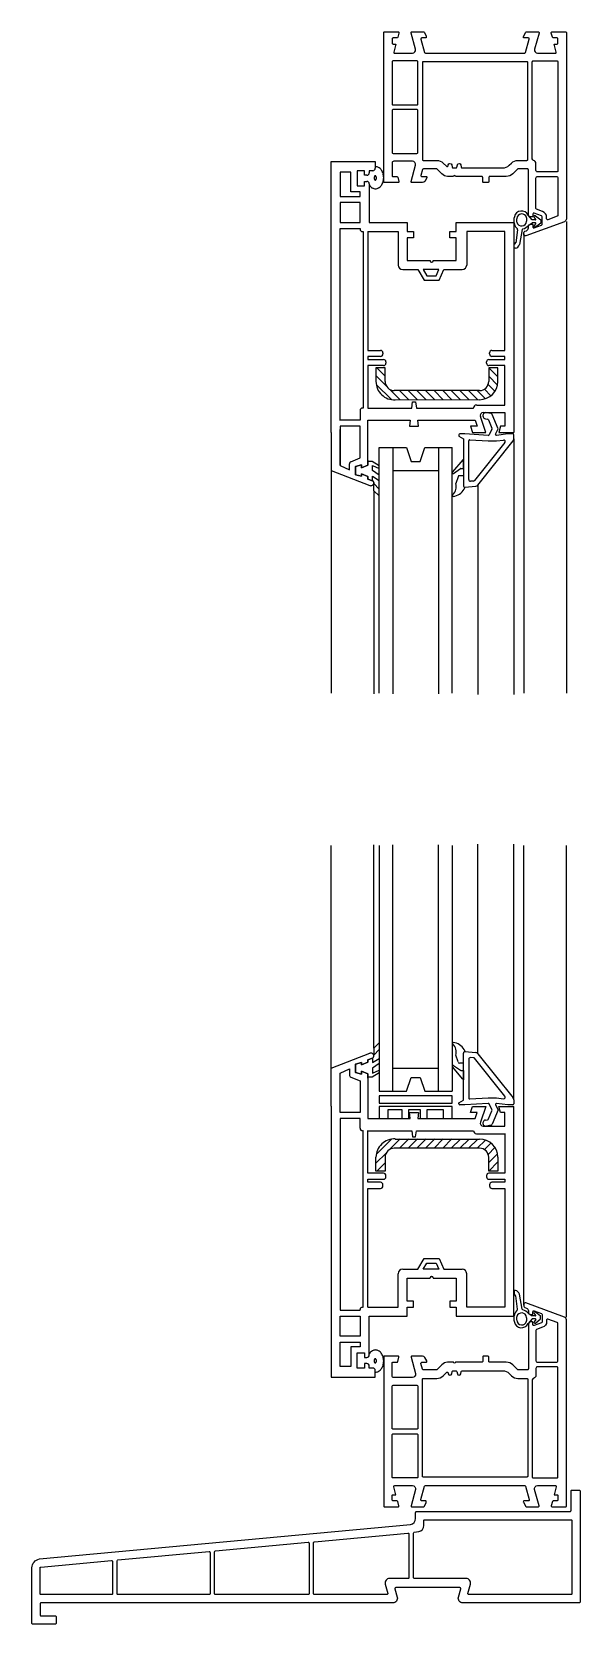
# Model space of a CAD drawing. Header units: inches. Extents: x 5 to 4439, y 354 to 1460.
# Drawn here: x 1681 to 1861, y 381 to 904 of the extents above; entities that cross this region are included whole.
import ezdxf

# ---------------------------------------------------------------- set-up
doc = ezdxf.new("R2010")
doc.units = ezdxf.units.IN
doc.header["$MEASUREMENT"] = 0
for name, color, linetype in [('FINE', 70, 'Continuous'), ('MED', 32, 'Continuous'), ('THIN', 151, 'Continuous')]:
    doc.layers.add(name, color=color, linetype=linetype)

# ---------------------------------------------------------------- blocks, each defined once
blk = doc.blocks.new('DVSO_HEADER')
at = {"layer": 'FINE'}
for p, q in [((48.74, -61.73), (47.44, -60.25)), ((47.62, -63.46), (48.73, -62.74)), ((49.84, -61.73), (48.74, -61.73)), ((49.84, -62.73), (48.74, -62.73)), ((49.92, -61.58), (49.38, -60.78)), ((49.82, -60.39), (51.54, -61.73)), ((49.82, -64.07), (51.54, -62.73)), ((51.54, -61.73), (51.54, -62.73)), ((43.97, -64.98), (43.35, -69.28)), ((45.45, -64.94), (44.55, -69.87)), ((49.92, -62.88), (49.38, -63.68)), ((42.84, -71.07), (42.85, -69.76)), ((43.23, -71.03), (42.84, -71.07)), ((-2.53, -112.87), (0.83, -116.22)), ((-2.26, -110.3), (0.47, -113.04)), ((34.47, -113.1), (37.35, -115.98)), ((34.5, -110.3), (37.47, -113.27)), ((37.33, -110.3), (37.47, -110.44)), ((-2.45, -115.77), (2.55, -120.78)), ((2.05, -117.45), (5.45, -120.85)), ((5.24, -117.8), (8.27, -120.84)), ((8.06, -117.8), (11.1, -120.84)), ((10.89, -117.8), (13.92, -120.83)), ((13.72, -117.8), (16.75, -120.83)), ((16.55, -117.8), (19.57, -120.82)), ((19.38, -117.8), (22.39, -120.82)), ((22.21, -117.8), (25.22, -120.81)), ((25.03, -117.8), (28.04, -120.81)), ((27.86, -117.8), (30.86, -120.81)), ((30.69, -117.8), (33.38, -120.49)), ((33.06, -117.35), (35.21, -119.49)), ((34.31, -115.77), (36.54, -118)), ((-3.75, -141.09), (-5.25, -141.09)), ((-1.5, -142.54), (-3.75, -141.09)), ((-1.5, -217.2), (-1.5, -136.54)), ((-1.5, -136.54), (7.5, -136.54)), ((3, -136.54), (3, -217.44)), ((7.5, -136.54), (9, -141.04)), ((9, -141.04), (12, -141.04)), ((12, -141.04), (13.5, -136.54)), ((13.5, -136.54), (22.5, -136.54)), ((18, -136.54), (18, -217.44)), ((22.5, -217.2), (22.5, -136.54)), ((26.04, -140.52), (22.6, -144.49)), ((26.15, -143.36), (26.15, -140.29)), ((-3.7, -142.4), (-1.5, -143.43)), ((-3.7, -144.1), (-3.7, -142.4)), ((-1.5, -145.58), (-3.7, -144.1)), ((-3.69, -147.41), (-3.62, -145.9)), ((-3.62, -145.9), (-1.5, -147.3)), ((3, -144.04), (18, -144.04)), ((22.93, -144.99), (25.23, -143.39)), ((24.44, -146.11), (23.71, -148.34)), ((26.15, -145.76), (24.91, -145.76)), ((25.35, -143.36), (26.15, -143.36)), ((-1.5, -150.19), (-3.25, -148.32)), ((-3.25, -148.36), (-3.25, -148.53)), ((-3.25, -150.68), (-3.25, -148.48)), ((-3.25, -150.68), (-1.5, -152.36)), ((26.66, -149.74), (26.66, -149.51))]:
    blk.add_line(p, q, dxfattribs=at)
for centre, radius, start, end in [((-2.69, -46.27), 2.01, 90, 91.7258), ((-2.69, -46.27), 2.01, 60.7277, 90), ((-3.13, -47.05), 2.91, 36.4628, 60.7277), ((-3.82, -47.56), 3.77, 17.0186, 36.4628), ((-4.91, -47.9), 4.91, 360, 17.0186), ((-2.25, -48.74), 2.91, 210.81, 240.7277), ((-2.69, -49.52), 2.01, 240.7277, 270), ((-1.86, -47.97), 1.27, 167.349, 180), ((-1.86, -47.97), 1.27, 180, 192.651), ((-2.3, -47.87), 0.817, 151.5468, 167.349), ((-2.3, -48.07), 0.817, 192.651, 208.4532), ((-2.58, -47.72), 0.499, 127.3934, 151.5468), ((-2.58, -48.22), 0.499, 208.4532, 232.6066), ((-2.76, -47.49), 0.213, 90, 127.3934), ((-2.76, -48.45), 0.213, 232.6066, 270), ((-2.76, -47.49), 0.213, 52.6066, 90), ((-2.76, -48.45), 0.213, 270, 307.3934), ((-2.69, -49.52), 2.01, 270, 299.2723), ((-2.93, -47.72), 0.499, 28.4532, 52.6066), ((-2.93, -48.22), 0.499, 307.3934, 331.5468), ((-3.21, -47.87), 0.817, 12.651, 28.4532), ((-3.21, -48.07), 0.817, 331.5468, 347.349), ((-3.65, -47.97), 1.27, 360, 12.651), ((-3.65, -47.97), 1.27, 347.349, 0), ((-3.13, -48.74), 2.91, 299.2723, 323.5372), ((-3.82, -48.23), 3.77, 323.5372, 342.9814), ((-4.91, -47.9), 4.91, 342.9814, 0), ((45.98, -61.91), 3.27, 158.551, 201.449), ((45.25, -61.18), 2.36, 24.9181, 168.5483), ((45.53, -61.91), 1.92, 160.7685, 199.2315), ((45.35, -61.42), 1.64, 15.8624, 175.1548), ((45.29, -62.09), 1.64, 195.8624, 355.1548), ((45.12, -61.6), 1.92, 340.7685, 19.2315), ((47.64, -60.03), 0.3, 212.2519, 227.943), ((49.64, -60.63), 0.3, 52.0576, 210.4849), ((49.84, -61.63), 0.1, 270, 30.4849), ((49.84, -62.83), 0.1, 329.5151, 90), ((46.9, -61.86), 4.16, 197.5405, 223.6683), ((43.67, -64.93), 0.3, 351.7915, 43.6683), ((45.75, -64.99), 0.3, 102.7058, 169.6704), ((45.01, -61.56), 3.21, 282.1014, 321.8867), ((47.77, -63.72), 0.3, 121.2044, 143.911), ((49.64, -63.83), 0.3, 149.5151, 307.9424), ((42.68, -69.08), 0.7, 284.3214, 351.2228), ((43.09, -69.54), 1.5, 275.4145, 347.4145), ((25.85, -140.29), 0.3, 309.6841, 360), ((22.8, -144.71), 0.3, 131.6319, 294.7995), ((24.91, -146.26), 0.5, 90, 161.939), ((25.35, -143.66), 0.3, 90, 113.7027), ((20.19, -149.33), 3.66, 314.033, 15.7625), ((22.22, -147.77), 4.81, 277.6137, 329.7044), ((26.16, -149.74), 0.5, 294.7923, 0), ((22.85, -152.24), 0.3, 113.9829, 270.278)]:
    blk.add_arc(centre, radius, start, end, dxfattribs=at)
at = {"layer": 'MED'}
for p, q in [((-17.25, -131.59), (-17.25, -42.59)), ((-17.25, -42.59), (-2.75, -42.59)), ((-8.75, -45.59), (-8.75, -50.59)), ((-6.25, -45.59), (-8.75, -45.59)), ((-6.25, -47.09), (-6.25, -45.59)), ((-4.75, -45.59), (-4.75, -46.29)), ((-3.55, -45.59), (-4.75, -45.59)), ((-2.75, -42.59), (-2.75, -44.79)), ((-8.75, -50.59), (-6.25, -50.59)), ((-5.55, -47.09), (-6.25, -47.09)), ((-6.25, -49.09), (-5.55, -49.09)), ((-6.25, -50.59), (-6.25, -49.09)), ((-4.75, -49.89), (-4.75, -62.59)), ((-4.75, -62.59), (7.75, -62.59)), ((7.75, -62.59), (7.75, -65.59)), ((23.75, -62.59), (42.75, -62.59)), ((23.75, -65.59), (23.75, -62.59)), ((42.75, -62.59), (42.75, -131.54)), ((60, -62.28), (60, -217.2)), ((7.75, -65.59), (9.75, -65.59)), ((7.75, -67.59), (7.75, -75.09)), ((9.75, -67.59), (7.75, -67.59)), ((9.75, -65.59), (9.75, -67.59)), ((21.75, -65.59), (23.75, -65.59)), ((21.75, -67.59), (21.75, -65.59)), ((23.75, -67.59), (21.75, -67.59)), ((23.75, -75.09), (23.75, -67.59)), ((46, -66.28), (46, -217.15)), ((7.75, -75.09), (15.25, -75.09)), ((15.25, -75.09), (15.25, -75.24)), ((15.65, -75.64), (15.85, -75.64)), ((16.25, -75.09), (23.75, -75.09)), ((16.25, -75.24), (16.25, -75.09)), ((32.66, -125.04), (39.75, -125.04)), ((39.75, -125.04), (39.75, -129.54)), ((-5.25, -142.26), (-5.25, -127.54)), ((-5.25, -127.54), (8.72, -127.54)), ((8.72, -127.54), (8.47, -129.54)), ((8.47, -129.54), (11.47, -129.54)), ((11.47, -129.54), (11.22, -127.54)), ((11.22, -127.54), (30.05, -127.54)), ((30.71, -129.54), (28.49, -129.54)), ((28.49, -129.54), (29.12, -131.54)), ((30.05, -127.54), (30.71, -129.54)), ((33.49, -131.54), (31.75, -126.31)), ((38.38, -129.54), (37.75, -131.54)), ((39.75, -129.54), (38.38, -129.54)), ((-17.25, -131.59), (-17.25, -217.2)), ((29.12, -131.54), (33.49, -131.54)), ((37.75, -131.54), (42.75, -131.54)), ((42.75, -133.69), (42.75, -217.61)), ((-5.25, -140.81), (-5.25, -142.26)), ((-5.25, -140.81), (-5.25, -142.26)), ((-17.25, -144.04), (-4.54, -148.98)), ((-17.25, -145.7), (-17.25, -217.2)), ((-7.24, -142.14), (-9.25, -142.69)), ((-7.24, -142.14), (-9.25, -142.69)), ((-9.25, -142.69), (-7.24, -142.14)), ((-9.25, -142.69), (-9.25, -145.42)), ((-9.25, -142.69), (-9.25, -145.42)), ((-9.25, -145.42), (-9.25, -142.69)), ((-9.25, -145.42), (-7.24, -145.94)), ((-9.25, -145.42), (-7.24, -145.94)), ((-7.24, -145.94), (-9.25, -145.42)), ((-7.24, -143.14), (-7.24, -142.14)), ((-7.24, -143.14), (-7.24, -142.14)), ((-7.24, -142.14), (-7.24, -143.14)), ((-5.25, -142.26), (-7.24, -143.14)), ((-5.25, -142.26), (-7.24, -143.14)), ((-7.24, -143.14), (-5.25, -142.26)), ((-7.24, -145.94), (-7.24, -145.14)), ((-7.24, -145.14), (-5.25, -146.05)), ((-7.24, -145.14), (-5.25, -146.05)), ((-7.24, -145.94), (-7.24, -145.14)), ((-5.25, -146.05), (-7.24, -145.14)), ((-7.24, -145.14), (-7.24, -145.94)), ((-5.25, -146.05), (-5.25, -146.85)), ((-5.25, -146.05), (-5.25, -146.85)), ((-5.25, -146.85), (-5.25, -146.05)), ((-5.25, -146.85), (-3.69, -147.4)), ((-5.25, -146.85), (-3.69, -147.4)), ((-3.69, -147.4), (-5.25, -146.85)), ((-3.25, -148.03), (-3.25, -148.2)), ((-3.25, -150.68), (-3.25, -217.44)), ((30.94, -148.82), (30.94, -217.61))]:
    blk.add_line(p, q, dxfattribs=at)
blk.add_lwpolyline([(47.5, -59.97), (47.5, -45.3, 0.414214), (47.2, -45), (44, -45), (42.38, -46.62, -0.198912), (40.26, -47.5), (34.8, -47.5, 0.414214), (34.5, -47.8), (34.5, -49.2, -0.414214), (34.2, -49.5), (32.8, -49.5, -0.414214), (32.5, -49.2), (32.5, -47.8, 0.414214), (32.2, -47.5), (23.55, -47.5, 1), (22.95, -47.5), (20.99, -47.5, -0.220922), (19.12, -46.62), (17.59, -45.09, 0.198912), (17.38, -45), (13.02, -45, 0.339454), (12.73, -45.22), (12.23, -47.12, 0.493145), (12.52, -47.5), (13.88, -47.5, -0.57735), (14.14, -47.95), (13.48, -49.1, -0.267949), (12.79, -49.5), (9.29, -49.5, -0.493145), (9, -49.12), (10.44, -43.76, 0.493145), (9.47, -42.5), (3.3, -42.5, 0.414214), (2.8, -43), (2.8, -47.35, 0.414214), (2.95, -47.5), (4.33, -47.5, -0.339454), (4.62, -47.72), (5, -49.12, -0.493145), (4.71, -49.5), (0.15, -49.5, -0.414214), (0, -49.35), (0, -0.3, -0.414214), (0.3, 0), (4.71, 0, -0.493145), (5, -0.38), (4.62, -1.78, -0.339454), (4.33, -2), (3.1, -2, 0.414214), (2.8, -2.3), (2.8, -3.7, 0.414214), (3.1, -4), (4.03, -4), (3.33, -6.62, 0.493145), (3.62, -7), (9.47, -7, 0.493145), (10.44, -5.74), (9, -0.38, -0.493145), (9.29, 0), (13.08, 0, -0.267949), (13.34, -0.15), (14, -1.3), (14, -1.7, -0.414214), (13.7, -2), (12.52, -2, 0.493145), (12.23, -2.38), (13.4, -6.78, 0.339454), (13.69, -7), (46.31, -7, 0.339454), (46.6, -6.78), (47.77, -2.38, 0.493145), (47.48, -2), (46.12, -2, -0.57735), (45.86, -1.55), (46.66, -0.15, -0.267949), (46.92, 0), (50.71, 0, -0.493145), (51, -0.38), (49.56, -5.74, 0.493145), (50.53, -7), (56.38, -7, 0.493145), (56.67, -6.62), (55.97, -4), (56.9, -4, 0.414214), (57.2, -3.7), (57.2, -2.3, 0.414214), (56.9, -2), (55.67, -2, -0.339454), (55.38, -1.78), (55, -0.38, -0.493145), (55.29, 0), (59.7, 0, -0.414214), (60, -0.3), (60, -61.42, -0.315299), (59.34, -62.36), (46.67, -66.97, -0.520567), (46, -66.5), (46, -65.97, -0.315299), (46.33, -65.5), (46.84, -65.31, 0.315299), (47.5, -64.37), (47.5, -63.97, -0.414214), (48.3, -63.17), (48.7, -63.17, -0.414214), (49, -63.47), (49, -64.1, 0.520567), (49.4, -64.38), (51.8, -63.51, 0.315299), (52, -63.23), (52, -60.72, 0.315299), (51.8, -60.44), (49.4, -59.56, 0.520567), (49, -59.84), (49, -60.47, -0.414214), (48.7, -60.77), (48.3, -60.77, -0.414214), (47.5, -59.97)], format="xyb", dxfattribs=at)
for centre, radius, start, end in [((-5.55, -46.29), 0.8, 270, 360), ((-3.55, -44.79), 0.8, 270, 360), ((-5.55, -49.89), 0.8, 360, 90), ((15.65, -75.24), 0.4, 180, 270), ((15.85, -75.24), 0.4, 270, 0), ((32.66, -126), 0.965, 90, 198.4349), ((-4.21, -148.07), 0.965, 250.3462, 1.2388), ((-3.92, -148.03), 0.67, 360, 70.3462)]:
    blk.add_arc(centre, radius, start, end, dxfattribs=at)
at = {"layer": 'THIN'}
for p, q in [((-14.25, -46.09), (-14.25, -54.09)), ((-10.75, -46.09), (-14.25, -46.09)), ((-10.75, -52.59), (-10.75, -46.09)), ((-14.25, -54.09), (-7.75, -54.09)), ((-14.25, -56.09), (-14.25, -62.59)), ((-7.75, -56.09), (-14.25, -56.09)), ((-7.75, -52.59), (-10.75, -52.59)), ((-7.75, -54.09), (-7.75, -52.59)), ((-7.75, -62.59), (-7.75, -56.09)), ((-14.25, -62.59), (-7.75, -62.59)), ((-14.25, -127.59), (-14.25, -64.59)), ((-14.25, -64.59), (-7.75, -64.59)), ((-7.75, -64.59), (-7.75, -64.79)), ((-6.95, -65.59), (-6.75, -65.59)), ((-6.75, -65.59), (-6.75, -123.59)), ((-5.25, -65.59), (-5.25, -104.59)), ((-5.25, -65.59), (4.75, -65.59)), ((4.75, -65.59), (4.75, -76.59)), ((27.25, -65.59), (27.25, -76.59)), ((39.75, -65.59), (27.25, -65.59)), ((39.75, -104.59), (39.75, -65.59)), ((6.25, -78.09), (11.25, -78.09)), ((11.25, -78.09), (13.25, -81.59)), ((12.98, -78.09), (14.12, -80.09)), ((18.12, -78.09), (12.98, -78.09)), ((17.26, -80.09), (18.12, -78.09)), ((18.25, -81.59), (19.75, -78.09)), ((19.75, -78.09), (25.75, -78.09)), ((13.25, -81.59), (18.25, -81.59)), ((14.12, -80.09), (17.26, -80.09)), ((-5.25, -104.59), (-1.05, -104.59)), ((-1.05, -106.59), (-5.25, -106.59)), ((-5.25, -106.59), (-5.25, -107.59)), ((-5.25, -107.59), (-0.05, -107.59)), ((-0.05, -109.59), (-5.25, -109.59)), ((-5.25, -109.59), (-5.25, -123.59)), ((-0.25, -105.39), (-0.25, -105.79)), ((0.75, -108.39), (0.75, -108.79)), ((33.75, -108.79), (33.75, -108.39)), ((34.55, -107.59), (39.75, -107.59)), ((39.75, -109.59), (34.55, -109.59)), ((34.75, -105.79), (34.75, -105.39)), ((35.55, -104.59), (39.75, -104.59)), ((39.75, -106.59), (35.55, -106.59)), ((39.75, -107.59), (39.75, -106.59)), ((39.75, -122.59), (39.75, -109.59)), ((0.47, -110.3), (-2.53, -110.3)), ((-2.53, -110.3), (-2.53, -114.8)), ((0.47, -114.8), (0.47, -110.3)), ((37.47, -110.3), (34.47, -110.3)), ((34.47, -110.3), (34.47, -114.8)), ((37.47, -114.8), (37.47, -110.3)), ((31.47, -117.8), (3.47, -117.8)), ((-7.75, -124.34), (-7.75, -127.54)), ((-6.75, -123.54), (-6.95, -123.54)), ((-5.25, -123.54), (9.22, -123.54)), ((3.81, -120.8), (31.47, -120.76)), ((9.22, -123.54), (9.47, -121.54)), ((9.47, -121.54), (10.47, -121.54)), ((10.47, -121.54), (10.72, -123.54)), ((10.72, -123.54), (29.49, -123.54)), ((29.49, -123.54), (29.49, -123.5)), ((30.45, -122.54), (39.75, -122.54)), ((35.26, -125.35), (33.75, -125.07)), ((-7.75, -127.54), (-14.25, -127.54)), ((-7.75, -129.54), (-14.25, -129.54)), ((-14.25, -129.54), (-14.25, -142.45)), ((-14.25, -142.45), (-14.25, -130.54)), ((-7.75, -139.87), (-7.75, -129.54)), ((33.38, -127.03), (34.07, -127.16)), ((34.44, -127.46), (35.53, -130.1)), ((35.52, -130.5), (34.63, -132.36)), ((37.58, -130.36), (35.63, -125.65)), ((36.76, -132.09), (37.58, -130.36)), ((24.65, -132.34), (24.65, -132.74)), ((24.65, -132.74), (26.15, -133.6)), ((26.65, -132.04), (24.95, -132.04)), ((26.15, -133.6), (26.15, -149.01)), ((34.34, -132.53), (26.65, -132.04)), ((27.95, -147.04), (27.95, -134.26)), ((28.27, -133.96), (34.33, -134.34)), ((39.8, -134.84), (29.84, -147.31)), ((30.94, -148.82), (42.53, -134.31)), ((34.35, -134.34), (37.02, -134.34)), ((37.06, -134.34), (39.35, -134.04)), ((40.75, -132.04), (37.07, -132.52)), ((42.45, -132.04), (40.75, -132.04)), ((42.75, -133.69), (42.75, -132.34)), ((-10.77, -141.16), (-7.75, -139.87)), ((-14.25, -142.45), (-11.25, -143.83)), ((-11.25, -143.83), (-11.25, -141.9)), ((26.69, -149.51), (30.24, -149.2)), ((29.48, -147.5), (28.49, -147.54))]:
    blk.add_line(p, q, dxfattribs=at)
for points in [[(10.9, -9.5), (3.1, -9.5, 0.414214), (2.8, -9.8), (2.8, -23.7, 0.414214), (3.1, -24), (10.9, -24, 0.414214), (11.2, -23.7), (11.2, -9.8, 0.414214)], [(49.1, -9.5), (56.9, -9.5, -0.414214), (57.2, -9.8), (57.2, -45.7, -0.414214), (56.9, -46), (50.5, -46, -0.414214), (50, -45.5), (50, -43.2, 0.356394), (49.2, -42.22, -0.356394), (48.8, -41.73), (48.8, -9.8, -0.414214)], [(2.8, -39.5, 0.414214), (3.3, -40), (10.7, -40, 0.414214), (11.2, -39.5), (11.2, -25.8, 0.414214), (10.9, -25.5), (3.1, -25.5, 0.414214), (2.8, -25.8), (2.8, -39.5)], [(57.2, -48), (57.2, -60.27, -0.315299), (57, -60.55), (53.9, -61.68, -0.520567), (53.5, -61.4), (53.5, -60.86, 0.315299), (52.18, -58.98), (50.2, -58.26, -0.315299), (50, -57.97), (50, -48, -0.414214), (50.5, -47.5), (56.7, -47.5, -0.414214)]]:
    blk.add_lwpolyline(points, format="xyb", close=True, dxfattribs=at)
blk.add_lwpolyline([(12.7, -41.9, 0.414214), (13, -42.2), (17.42, -42.2, -0.198912), (19.54, -43.08), (20.62, -44.16, 0.606815), (21.12, -44), (21.18, -43.69, -0.8391), (22.32, -43.69), (22.46, -44.45, 0.36397), (22.75, -44.7), (23.75, -44.7, 0.36397), (24.04, -44.45), (24.18, -43.69, -0.8391), (25.32, -43.69), (25.46, -44.45, 0.36397), (25.75, -44.7), (39.1, -44.7, 0.198912), (41.22, -43.82), (41.96, -43.08, -0.198912), (44.08, -42.2), (47, -42.2, 0.414214), (47.3, -41.9), (47.3, -10.1, 0.414214), (47, -9.8), (13, -9.8, 0.414214), (12.7, -10.1), (12.7, -41.9)], format="xyb", dxfattribs=at)
for centre, radius, start, end in [((-6.95, -64.79), 0.8, 180, 270), ((6.25, -76.59), 1.5, 180, 270), ((25.75, -76.59), 1.5, 270, 0), ((-1.05, -105.39), 0.8, 360, 90), ((-1.05, -105.79), 0.8, 270, 360), ((-0.05, -108.39), 0.8, 360, 90), ((-0.05, -108.79), 0.8, 270, 360), ((34.55, -108.39), 0.8, 90, 180), ((34.55, -108.79), 0.8, 180, 270), ((35.55, -105.39), 0.8, 90, 180), ((35.55, -105.79), 0.8, 180, 270), ((3.52, -114.8), 6.05, 180, 272.7198), ((3.47, -114.8), 3, 180, 270), ((31.46, -114.79), 6.01, 270.0957, 359.9043), ((31.47, -114.8), 3, 270, 0), ((-6.95, -124.34), 0.8, 90, 180), ((30.45, -123.5), 0.965, 90, 180), ((33.56, -126.05), 1, 79.5132, 259.5135), ((35.17, -125.84), 0.5, 22.5133, 79.5133), ((33.97, -127.65), 0.5, 22.5133, 79.5133), ((35.07, -130.29), 0.5, 334.5133, 22.5133), ((24.95, -132.34), 0.3, 90, 180), ((28.25, -134.26), 0.3, 85.7073, 180), ((34.35, -134.04), 0.3, 265.7073, 270), ((34.36, -132.23), 0.3, 266.3148, 334.5133), ((37.03, -132.22), 0.3, 154.5133, 277.4504), ((37.02, -134.04), 0.3, 270, 277.4504), ((39.41, -134.53), 0.5, 321.3802, 97.4504), ((42.45, -132.34), 0.3, 0, 90), ((41.75, -133.69), 1, 321.3802, 360), ((-10.45, -141.9), 0.8, 113.1986, 180), ((26.65, -149.01), 0.5, 180, 275), ((26.65, -149.01), 0.5, 180, 271.4797), ((28.45, -147.04), 0.5, 180, 275), ((29.45, -147), 0.5, 272.6696, 321.3802), ((30.16, -148.2), 1, 275, 321.3802)]:
    blk.add_arc(centre, radius, start, end, dxfattribs=at)
blk = doc.blocks.new('DVSO_SILL')
at = {"layer": 'FINE'}
for p, q in [((-1.63, 248.7), (-1.63, 168.04)), ((2.87, 168.04), (2.87, 248.94)), ((17.87, 168.04), (17.87, 248.94)), ((22.37, 248.7), (22.37, 168.04)), ((-3.38, 182.18), (-1.63, 183.86)), ((-3.82, 178.91), (-3.75, 177.4)), ((-3.75, 177.4), (-1.63, 178.8)), ((-3.38, 182.18), (-3.38, 179.98)), ((-1.63, 181.69), (-3.38, 179.82)), ((-3.38, 179.86), (-3.38, 180.03)), ((24.31, 177.61), (23.58, 179.84)), ((26.53, 181.24), (26.53, 181.01)), ((-3.88, 172.59), (-5.38, 172.59)), ((-1.63, 174.04), (-3.88, 172.59)), ((-1.63, 177.08), (-3.84, 175.6)), ((-3.84, 175.6), (-3.84, 173.9)), ((-3.84, 173.9), (-1.63, 174.93)), ((2.87, 175.54), (17.87, 175.54)), ((25.91, 172.02), (22.47, 175.99)), ((22.79, 176.49), (25.09, 174.89)), ((26.02, 177.26), (24.78, 177.26)), ((25.21, 174.86), (26.02, 174.86)), ((26.02, 174.86), (26.02, 171.79)), ((-1.63, 168.04), (7.37, 168.04)), ((7.37, 168.04), (8.87, 172.54)), ((8.87, 172.54), (11.87, 172.54)), ((11.87, 172.54), (13.37, 168.04)), ((13.37, 168.04), (22.37, 168.04)), ((-2.58, 147.27), (2.42, 152.28)), ((1.92, 148.95), (5.32, 152.35)), ((5.1, 149.3), (8.14, 152.34)), ((7.93, 149.3), (10.97, 152.34)), ((10.76, 149.3), (13.79, 152.33)), ((13.59, 149.3), (16.61, 152.33)), ((16.42, 149.3), (19.44, 152.32)), ((19.25, 149.3), (22.26, 152.32)), ((22.07, 149.3), (25.09, 152.31)), ((24.9, 149.3), (27.91, 152.31)), ((27.73, 149.3), (30.73, 152.31)), ((30.56, 149.3), (33.25, 151.99)), ((-2.66, 144.37), (0.69, 147.72)), ((32.93, 148.85), (35.08, 150.99)), ((34.18, 147.27), (36.41, 149.5)), ((34.34, 144.6), (37.22, 147.48)), ((-2.4, 141.8), (0.34, 144.54)), ((34.37, 141.8), (37.34, 144.77)), ((37.2, 141.8), (37.34, 141.94)), ((43.1, 102.53), (42.71, 102.57)), ((42.71, 102.57), (42.72, 101.26)), ((43.84, 96.48), (43.22, 100.78)), ((45.32, 96.44), (44.42, 101.37)), ((47.49, 94.96), (48.6, 94.24)), ((49.7, 94.23), (48.6, 94.23)), ((49.79, 94.38), (49.25, 95.18)), ((49.69, 95.57), (51.4, 94.23)), ((51.4, 93.23), (51.4, 94.23)), ((48.6, 93.23), (47.31, 91.75)), ((49.7, 93.23), (48.6, 93.23)), ((49.79, 93.08), (49.25, 92.28)), ((49.69, 91.89), (51.4, 93.23))]:
    blk.add_line(p, q, dxfattribs=at)
for centre, radius, start, end in [((22.72, 183.74), 0.3, 89.722, 246.0171), ((20.06, 180.83), 3.66, 344.2375, 45.967), ((22.09, 179.27), 4.81, 30.2956, 82.3863), ((26.03, 181.24), 0.5, 360, 65.2077), ((22.67, 176.21), 0.3, 65.2005, 228.3681), ((24.78, 177.76), 0.5, 198.061, 270), ((25.21, 175.16), 0.3, 246.2973, 270), ((25.72, 171.79), 0.3, 0, 50.3159), ((42.55, 100.58), 0.7, 8.7772, 75.6786), ((42.96, 101.04), 1.5, 12.5855, 84.5855), ((45.85, 93.41), 3.27, 158.551, 201.449), ((46.77, 93.36), 4.16, 136.3317, 162.4595), ((45.16, 93.59), 1.64, 4.8452, 164.1376), ((43.54, 96.43), 0.3, 316.3317, 8.2085), ((45.61, 96.49), 0.3, 190.3296, 257.2942), ((44.88, 93.06), 3.21, 38.1133, 77.8986), ((47.64, 95.22), 0.3, 216.089, 238.7956), ((49.5, 95.33), 0.3, 52.0576, 210.4849), ((49.7, 94.33), 0.1, 270, 30.4849), ((45.11, 92.68), 2.36, 191.4517, 335.0819), ((45.4, 93.41), 1.92, 160.7685, 199.2315), ((45.22, 92.92), 1.64, 184.8452, 344.1376), ((44.98, 93.1), 1.92, 340.7685, 19.2315), ((47.51, 91.53), 0.3, 132.057, 147.7481), ((49.5, 92.13), 0.3, 149.5151, 307.9424), ((49.7, 93.13), 0.1, 329.5151, 90), ((-2.38, 80.24), 2.91, 119.2723, 149.19), ((-2.82, 81.02), 2.01, 90, 119.2723), ((-1.99, 79.47), 1.27, 167.349, 180), ((-1.99, 79.47), 1.27, 180, 192.651), ((-2.43, 79.57), 0.817, 151.5468, 167.349), ((-2.43, 79.37), 0.817, 192.651, 208.4532), ((-2.71, 79.72), 0.499, 127.3934, 151.5468), ((-2.71, 79.22), 0.499, 208.4532, 232.6066), ((-2.89, 79.95), 0.213, 90, 127.3934), ((-2.89, 78.99), 0.213, 232.6066, 270), ((-2.89, 79.95), 0.213, 52.6066, 90), ((-2.89, 78.99), 0.213, 270, 307.3934), ((-2.82, 81.02), 2.01, 60.7277, 90), ((-3.06, 79.72), 0.499, 28.4532, 52.6066), ((-3.06, 79.22), 0.499, 307.3934, 331.5468), ((-3.34, 79.57), 0.817, 12.651, 28.4532), ((-3.34, 79.37), 0.817, 331.5468, 347.349), ((-3.78, 79.47), 1.27, 0, 12.651), ((-3.78, 79.47), 1.27, 347.349, 360), ((-3.26, 80.24), 2.91, 36.4628, 60.7277), ((-3.95, 79.73), 3.77, 17.0186, 36.4628), ((-5.04, 79.4), 4.91, 0, 17.0186), ((-5.04, 79.4), 4.91, 342.9814, 360), ((-2.82, 77.77), 2.01, 268.2742, 270), ((-2.82, 77.77), 2.01, 270, 299.2723), ((-3.26, 78.55), 2.91, 299.2723, 323.5372), ((-3.95, 79.06), 3.77, 323.5372, 342.9814)]:
    blk.add_arc(centre, radius, start, end, dxfattribs=at)
at = {"layer": 'MED'}
for p, q in [((-17.38, 163.09), (-17.38, 248.7)), ((-3.38, 182.18), (-3.38, 248.94)), ((30.81, 180.32), (30.81, 249.11)), ((42.62, 165.19), (42.62, 249.11)), ((45.87, 97.78), (45.87, 248.7)), ((59.87, 93.78), (59.87, 248.7)), ((-17.38, 175.54), (-4.67, 180.48)), ((-5.38, 178.35), (-3.83, 178.9)), ((-5.38, 178.35), (-3.83, 178.9)), ((-3.83, 178.9), (-5.38, 178.35)), ((-5.38, 177.55), (-5.38, 178.35)), ((-5.38, 177.55), (-5.38, 178.35)), ((-5.38, 178.35), (-5.38, 177.55)), ((-3.38, 179.53), (-3.38, 179.7)), ((-9.38, 176.92), (-7.37, 177.44)), ((-9.38, 176.92), (-7.37, 177.44)), ((-7.37, 177.44), (-9.38, 176.92)), ((-9.38, 174.19), (-9.38, 176.92)), ((-9.38, 174.19), (-9.38, 176.92)), ((-9.38, 176.92), (-9.38, 174.19)), ((-7.37, 173.64), (-9.38, 174.19)), ((-7.37, 173.64), (-9.38, 174.19)), ((-9.38, 174.19), (-7.37, 173.64)), ((-7.37, 176.64), (-5.38, 177.55)), ((-7.37, 176.64), (-5.38, 177.55)), ((-5.38, 177.55), (-7.37, 176.64)), ((-7.37, 177.44), (-7.37, 176.64)), ((-7.37, 177.44), (-7.37, 176.64)), ((-7.37, 176.64), (-7.37, 177.44)), ((-5.38, 173.76), (-7.37, 174.64)), ((-7.37, 174.64), (-7.37, 173.64)), ((-7.37, 174.64), (-7.37, 173.64)), ((-5.38, 173.76), (-7.37, 174.64)), ((-7.37, 173.64), (-7.37, 174.64)), ((-7.37, 174.64), (-5.38, 173.76)), ((-5.38, 172.31), (-5.38, 173.76)), ((-5.38, 173.76), (-5.38, 159.04)), ((-17.38, 163.09), (-17.38, 74.09)), ((28.36, 161.04), (28.98, 163.04)), ((28.98, 163.04), (33.36, 163.04)), ((33.36, 163.04), (31.61, 157.81)), ((37.62, 163.04), (42.62, 163.04)), ((38.25, 161.04), (37.62, 163.04)), ((42.62, 94.09), (42.62, 163.04)), ((-5.38, 159.04), (8.59, 159.04)), ((8.59, 159.04), (8.34, 161.04)), ((8.34, 161.04), (11.34, 161.04)), ((11.34, 161.04), (11.09, 159.04)), ((11.09, 159.04), (29.92, 159.04)), ((30.58, 161.04), (28.36, 161.04)), ((29.92, 159.04), (30.58, 161.04)), ((39.62, 161.04), (38.25, 161.04)), ((39.62, 156.54), (39.62, 161.04)), ((32.53, 156.54), (39.62, 156.54)), ((7.62, 99.09), (7.62, 106.59)), ((7.62, 106.59), (15.12, 106.59)), ((15.12, 106.59), (15.12, 106.74)), ((15.52, 107.14), (15.72, 107.14)), ((16.12, 106.74), (16.12, 106.59)), ((16.12, 106.59), (23.62, 106.59)), ((23.62, 106.59), (23.62, 99.09)), ((9.62, 99.09), (7.62, 99.09)), ((7.62, 94.09), (7.62, 97.09)), ((7.62, 97.09), (9.62, 97.09)), ((9.62, 97.09), (9.62, 99.09)), ((21.62, 99.09), (21.62, 97.09)), ((23.62, 99.09), (21.62, 99.09)), ((21.62, 97.09), (23.62, 97.09)), ((23.62, 97.09), (23.62, 94.09)), ((-4.88, 94.09), (7.62, 94.09)), ((-4.88, 81.39), (-4.88, 94.09)), ((23.62, 94.09), (42.62, 94.09)), ((-8.88, 77.09), (-8.88, 82.09)), ((-8.88, 82.09), (-6.38, 82.09)), ((-6.38, 82.09), (-6.38, 80.59)), ((-6.38, 80.59), (-5.68, 80.59)), ((-5.68, 78.59), (-6.38, 78.59)), ((-6.38, 78.59), (-6.38, 77.09)), ((-17.38, 74.09), (-2.88, 74.09)), ((-6.38, 77.09), (-8.88, 77.09)), ((-4.88, 77.09), (-4.88, 77.79)), ((-3.68, 77.09), (-4.88, 77.09)), ((-2.88, 74.09), (-2.88, 76.29))]:
    blk.add_line(p, q, dxfattribs=at)
blk.add_lwpolyline([(47.37, 91.47), (47.37, 76.8, -0.414214), (47.07, 76.5), (43.87, 76.5), (42.25, 78.12, 0.198912), (40.13, 79), (34.67, 79, -0.414214), (34.37, 79.3), (34.37, 80.7, 0.414214), (34.07, 81), (32.67, 81, 0.414214), (32.37, 80.7), (32.37, 79.3, -0.414214), (32.07, 79), (23.42, 79, -1), (22.82, 79), (20.86, 79, 0.220922), (18.99, 78.12), (17.46, 76.59, -0.198912), (17.24, 76.5), (12.89, 76.5, -0.339454), (12.6, 76.72), (12.09, 78.62, -0.493145), (12.38, 79), (13.75, 79, 0.57735), (14.01, 79.45), (13.35, 80.6, 0.267949), (12.66, 81), (9.16, 81, 0.493145), (8.87, 80.62), (10.31, 75.26, -0.493145), (9.34, 74), (3.17, 74, -0.414214), (2.67, 74.5), (2.67, 78.85, -0.414214), (2.82, 79), (4.2, 79, 0.339454), (4.49, 79.22), (4.87, 80.62, 0.493145), (4.58, 81), (0.02, 81, 0.414214), (-0.13, 80.85), (-0.13, 31.8, 0.414214), (0.17, 31.5), (4.58, 31.5, 0.493145), (4.87, 31.88), (4.49, 33.28, 0.339454), (4.2, 33.5), (2.97, 33.5, -0.414214), (2.67, 33.8), (2.67, 35.2, -0.414214), (2.97, 35.5), (3.9, 35.5), (3.19, 38.12, -0.493145), (3.48, 38.5), (9.34, 38.5, -0.493145), (10.31, 37.24), (8.87, 31.88, 0.493145), (9.16, 31.5), (12.94, 31.5, 0.267949), (13.2, 31.65), (13.87, 32.8), (13.87, 33.2, 0.414214), (13.57, 33.5), (12.38, 33.5, -0.493145), (12.09, 33.88), (13.27, 38.28, -0.339454), (13.56, 38.5), (46.17, 38.5, -0.339454), (46.46, 38.28), (47.64, 33.88, -0.493145), (47.35, 33.5), (45.98, 33.5, 0.57735), (45.72, 33.05), (46.53, 31.65, 0.267949), (46.79, 31.5), (50.58, 31.5, 0.493145), (50.87, 31.88), (49.43, 37.24, -0.493145), (50.4, 38.5), (56.25, 38.5, -0.493145), (56.54, 38.12), (55.84, 35.5), (56.77, 35.5, -0.414214), (57.07, 35.2), (57.07, 33.8, -0.414214), (56.77, 33.5), (55.53, 33.5, 0.339454), (55.24, 33.28), (54.87, 31.88, 0.493145), (55.16, 31.5), (59.57, 31.5, 0.414214), (59.87, 31.8), (59.87, 92.92, 0.315299), (59.21, 93.86), (46.54, 98.47, 0.520567), (45.87, 98), (45.87, 97.47, 0.315299), (46.2, 97), (46.71, 96.81, -0.315299), (47.37, 95.87), (47.37, 95.47, 0.414214), (48.17, 94.67), (48.57, 94.67, 0.414214), (48.87, 94.97), (48.87, 95.6, -0.520567), (49.27, 95.88), (51.67, 95.01, -0.315299), (51.87, 94.73), (51.87, 92.22, -0.315299), (51.67, 91.94), (49.27, 91.06, -0.520567), (48.87, 91.34), (48.87, 91.97, 0.414214), (48.57, 92.27), (48.17, 92.27, 0.414214), (47.37, 91.47)], format="xyb", dxfattribs=at)
blk.add_lwpolyline([(-115.63, 11.46, -0.365982), (-113.13, 14.42), (8.7, 25.72, 0.365982), (10.37, 27.69), (10.37, 29.7, -0.414214), (10.67, 30), (61.07, 30, 0.414214), (61.37, 30.3), (61.37, 36.7, -0.414214), (61.67, 37), (64.07, 37, -0.414214), (64.37, 36.7), (64.37, 0.3, -0.414214), (64.07, 0), (25.87, 0, -0.493145), (24.42, 1.89), (25.15, 4.62, 0.493145), (24.86, 5), (3.87, 5, 0.493145), (3.58, 4.62), (4.32, 1.89, -0.493145), (2.87, 0), (-112.63, 0, 0.414214), (-112.93, -0.3), (-112.93, -4, 0.414214), (-112.63, -4.3), (-107.93, -4.3, -0.414214), (-107.63, -4.6), (-107.63, -6.7, -0.414214), (-107.93, -7), (-115.33, -7, -0.414214), (-115.63, -6.7)], format="xyb", close=True, dxfattribs=at)
for centre, radius, start, end in [((-4.35, 179.57), 0.965, 358.7612, 109.6538), ((-4.05, 179.53), 0.67, 289.6538, 0), ((32.53, 157.5), 0.965, 161.5651, 270), ((15.52, 106.74), 0.4, 90, 180), ((15.72, 106.74), 0.4, 360, 90), ((-5.68, 81.39), 0.8, 270, 0), ((-5.68, 77.79), 0.8, 0, 90), ((-3.68, 76.29), 0.8, 0, 90)]:
    blk.add_arc(centre, radius, start, end, dxfattribs=at)
at = {"layer": 'THIN'}
for p, q in [((26.02, 165.1), (26.02, 180.51)), ((26.56, 181.01), (30.11, 180.7)), ((27.82, 178.54), (27.82, 165.76)), ((29.35, 179), (28.36, 179.04)), ((39.67, 166.34), (29.71, 178.81)), ((30.81, 180.32), (42.4, 165.81)), ((-14.38, 173.95), (-11.38, 175.33)), ((-14.38, 161.04), (-14.38, 173.95)), ((-11.38, 175.33), (-11.38, 173.4)), ((-10.9, 172.66), (-7.88, 171.37)), ((-7.88, 171.37), (-7.88, 161.04)), ((22.37, 166.54), (-1.63, 166.54)), ((-1.63, 166.54), (-1.63, 164.04)), ((-1.63, 164.04), (22.37, 164.04)), ((22.37, 163.04), (-1.63, 163.04)), ((-1.63, 163.04), (-1.63, 159.04)), ((22.37, 164.04), (22.37, 166.54)), ((22.37, 159.04), (22.37, 163.04)), ((24.52, 164.24), (26.02, 165.1)), ((24.52, 163.84), (24.52, 164.24)), ((26.52, 163.54), (24.82, 163.54)), ((34.21, 164.03), (26.52, 163.54)), ((28.14, 165.46), (34.2, 165.84)), ((34.22, 165.84), (36.89, 165.84)), ((35.39, 162), (34.5, 163.86)), ((36.62, 163.59), (37.45, 161.86)), ((36.93, 165.84), (39.21, 165.54)), ((40.62, 163.54), (36.93, 164.02)), ((42.32, 163.54), (40.62, 163.54)), ((42.62, 165.19), (42.62, 163.84)), ((-7.88, 161.04), (-14.38, 161.04)), ((-14.38, 159.09), (-14.38, 96.09)), ((-7.88, 159.04), (-14.38, 159.04)), ((-7.88, 155.84), (-7.88, 159.04)), ((-1.63, 159.04), (1.37, 159.04)), ((1.37, 159.04), (1.37, 162.04)), ((1.37, 162.04), (5.87, 162.04)), ((5.87, 162.04), (5.87, 159.04)), ((5.87, 159.04), (8.12, 159.04)), ((8.12, 159.04), (8.12, 162.04)), ((8.12, 162.04), (11.87, 162.04)), ((11.87, 162.04), (11.87, 159.04)), ((11.87, 159.04), (14.12, 159.04)), ((14.12, 159.04), (14.12, 162.04)), ((14.12, 162.04), (19.37, 162.04)), ((19.37, 162.04), (19.37, 159.04)), ((19.37, 159.04), (22.37, 159.04)), ((33.25, 158.53), (33.93, 158.66)), ((34.31, 158.96), (35.4, 161.6)), ((37.45, 161.86), (35.5, 157.15)), ((-6.88, 155.04), (-7.08, 155.04)), ((-6.88, 97.09), (-6.88, 155.09)), ((-5.38, 141.09), (-5.38, 155.09)), ((-5.38, 155.04), (9.09, 155.04)), ((3.68, 152.3), (31.34, 152.26)), ((9.09, 155.04), (9.34, 153.04)), ((9.34, 153.04), (10.34, 153.04)), ((10.34, 153.04), (10.59, 155.04)), ((10.59, 155.04), (29.36, 155.04)), ((29.36, 155.04), (29.36, 155)), ((30.32, 154.04), (39.62, 154.04)), ((35.13, 156.85), (33.62, 156.57)), ((39.62, 154.09), (39.62, 141.09)), ((31.34, 149.3), (3.34, 149.3)), ((-2.66, 141.8), (-2.66, 146.3)), ((0.34, 141.8), (-2.66, 141.8)), ((0.34, 146.3), (0.34, 141.8)), ((34.34, 141.8), (34.34, 146.3)), ((37.34, 141.8), (34.34, 141.8)), ((37.34, 146.3), (37.34, 141.8)), ((-0.18, 141.09), (-5.38, 141.09)), ((-5.38, 138.09), (-5.38, 139.09)), ((-5.38, 139.09), (-0.18, 139.09)), ((-1.18, 138.09), (-5.38, 138.09)), ((-5.38, 97.09), (-5.38, 136.09)), ((-5.38, 136.09), (-1.18, 136.09)), ((-0.38, 136.89), (-0.38, 137.29)), ((0.62, 139.89), (0.62, 140.29)), ((33.62, 140.29), (33.62, 139.89)), ((39.62, 141.09), (34.42, 141.09)), ((34.42, 139.09), (39.62, 139.09)), ((34.62, 137.29), (34.62, 136.89)), ((39.62, 138.09), (35.42, 138.09)), ((35.42, 136.09), (39.62, 136.09)), ((39.62, 139.09), (39.62, 138.09)), ((39.62, 136.09), (39.62, 97.09)), ((11.12, 109.59), (13.12, 113.09)), ((12.85, 109.59), (13.99, 111.59)), ((13.12, 113.09), (18.12, 113.09)), ((13.99, 111.59), (17.13, 111.59)), ((17.13, 111.59), (17.99, 109.59)), ((18.12, 113.09), (19.62, 109.59)), ((39.62, 112.09), (39.62, 97.09)), ((4.62, 97.09), (4.62, 108.09)), ((6.12, 109.59), (11.12, 109.59)), ((17.99, 109.59), (12.85, 109.59)), ((19.62, 109.59), (25.62, 109.59)), ((27.12, 97.09), (27.12, 108.09)), ((-14.38, 96.09), (-7.88, 96.09)), ((-7.88, 96.09), (-7.88, 96.29)), ((-7.08, 97.09), (-6.88, 97.09)), ((-5.38, 97.09), (4.62, 97.09)), ((39.62, 97.09), (27.12, 97.09)), ((-14.38, 87.59), (-14.38, 94.09)), ((-14.38, 94.09), (-7.88, 94.09)), ((-7.88, 94.09), (-7.88, 87.59)), ((-7.88, 87.59), (-14.38, 87.59)), ((-14.38, 85.59), (-7.88, 85.59)), ((-14.38, 77.59), (-14.38, 85.59)), ((-7.88, 84.09), (-10.88, 84.09)), ((-10.88, 84.09), (-10.88, 77.59)), ((-7.88, 85.59), (-7.88, 84.09)), ((-10.88, 77.59), (-14.38, 77.59))]:
    blk.add_line(p, q, dxfattribs=at)
for points in [[(57.07, 79.5), (57.07, 91.77, 0.315299), (56.87, 92.05), (53.77, 93.18, 0.520567), (53.37, 92.9), (53.37, 92.36, -0.315299), (52.05, 90.48), (50.07, 89.76, 0.315299), (49.87, 89.47), (49.87, 79.5, 0.414214), (50.37, 79), (56.57, 79, 0.414214)], [(48.97, 41), (56.77, 41, 0.414214), (57.07, 41.3), (57.07, 77.2, 0.414214), (56.77, 77.5), (50.37, 77.5, 0.414214), (49.87, 77), (49.87, 74.7, -0.356394), (49.07, 73.72, 0.356394), (48.67, 73.23), (48.67, 41.3, 0.414214)], [(2.67, 71, -0.414214), (3.17, 71.5), (10.57, 71.5, -0.414214), (11.07, 71), (11.07, 57.3, -0.414214), (10.77, 57), (2.97, 57, -0.414214), (2.67, 57.3), (2.67, 71)], [(10.77, 41), (2.97, 41, -0.414214), (2.67, 41.3), (2.67, 55.2, -0.414214), (2.97, 55.5), (10.77, 55.5, -0.414214), (11.07, 55.2), (11.07, 41.3, -0.414214)], [(9.92, 23.19), (11.4, 23.44, 0.365982), (13.07, 25.41), (13.07, 27, -0.414214), (13.37, 27.3), (61.37, 27.3, -0.414214), (61.67, 27), (61.67, 3, -0.414214), (61.37, 2.7), (27.82, 2.7, -0.493145), (27.53, 3.08), (28.35, 6.11, 0.493145), (26.9, 8), (9.97, 8, -0.414214), (9.67, 8.3), (9.67, 22.89, -0.365982)], [(8.17, 22.63), (8.17, 8.3, -0.414214), (7.87, 8), (1.84, 8, 0.493145), (0.39, 6.11), (1.2, 3.08, -0.493145), (0.91, 2.7), (-22.83, 2.7, -0.414214), (-23.13, 3), (-23.13, 19.78, -0.387387), (-22.86, 20.08), (7.84, 22.93, -0.441558)], [(-57.13, 16.57), (-57.13, 3, -0.414214), (-57.43, 2.7), (-87.33, 2.7, -0.414214), (-87.63, 3), (-87.63, 13.8, -0.387387), (-87.36, 14.1), (-57.46, 16.87, -0.441558)], [(-24.63, 19.59), (-24.63, 3, -0.414214), (-24.93, 2.7), (-55.33, 2.7, -0.414214), (-55.63, 3), (-55.63, 16.77, -0.387387), (-55.36, 17.07), (-24.96, 19.89, -0.441558)], [(-112.66, 11.75), (-89.46, 13.91, -0.441558), (-89.13, 13.61), (-89.13, 3, -0.414214), (-89.43, 2.7), (-112.63, 2.7, -0.414214), (-112.93, 3), (-112.93, 11.46, -0.387387)]]:
    blk.add_lwpolyline(points, format="xyb", close=True, dxfattribs=at)
blk.add_lwpolyline([(12.57, 73.4, -0.414214), (12.87, 73.7), (17.29, 73.7, 0.198912), (19.41, 74.58), (20.49, 75.66, -0.606815), (20.99, 75.5), (21.05, 75.19, 0.8391), (22.19, 75.19), (22.32, 75.95, -0.36397), (22.62, 76.2), (23.62, 76.2, -0.36397), (23.91, 75.95), (24.05, 75.19, 0.8391), (25.19, 75.19), (25.32, 75.95, -0.36397), (25.62, 76.2), (38.97, 76.2, -0.198912), (41.09, 75.32), (41.83, 74.58, 0.198912), (43.95, 73.7), (46.87, 73.7, -0.414214), (47.17, 73.4), (47.17, 41.6, -0.414214), (46.87, 41.3), (12.87, 41.3, -0.414214), (12.57, 41.6), (12.57, 73.4)], format="xyb", dxfattribs=at)
for centre, radius, start, end in [((26.52, 180.51), 0.5, 85, 180), ((26.52, 180.51), 0.5, 88.5203, 180), ((28.32, 178.54), 0.5, 85, 180), ((29.32, 178.5), 0.5, 38.6198, 87.3304), ((30.03, 179.7), 1, 38.6198, 85), ((-10.58, 173.4), 0.8, 180, 246.8014), ((24.82, 163.84), 0.3, 180, 270), ((28.12, 165.76), 0.3, 180, 274.2927), ((34.22, 165.54), 0.3, 90, 94.2927), ((34.23, 163.73), 0.3, 25.4867, 93.6852), ((36.9, 163.72), 0.3, 82.5496, 205.4867), ((36.89, 165.54), 0.3, 82.5496, 90), ((39.28, 166.03), 0.5, 262.5496, 38.6198), ((42.32, 163.84), 0.3, 270, 360), ((41.62, 165.19), 1, 0, 38.6198), ((33.43, 157.55), 1, 100.4865, 280.4868), ((33.84, 159.15), 0.5, 280.4867, 337.4867), ((35.04, 157.34), 0.5, 280.4867, 337.4867), ((34.94, 161.79), 0.5, 337.4867, 25.4867), ((-7.08, 155.84), 0.8, 180, 270), ((3.39, 146.3), 6.05, 87.2802, 180), ((30.32, 155), 0.965, 180, 270), ((31.33, 146.29), 6.01, 0.0957, 89.9043), ((3.34, 146.3), 3, 90, 180), ((31.34, 146.3), 3, 0, 90), ((-1.18, 137.29), 0.8, 0, 90), ((-1.18, 136.89), 0.8, 270, 0), ((-0.18, 140.29), 0.8, 0, 90), ((-0.18, 139.89), 0.8, 270, 0), ((34.42, 140.29), 0.8, 90, 180), ((34.42, 139.89), 0.8, 180, 270), ((35.42, 137.29), 0.8, 90, 180), ((35.42, 136.89), 0.8, 180, 270), ((6.12, 108.09), 1.5, 90, 180), ((25.62, 108.09), 1.5, 0, 90), ((-7.08, 96.29), 0.8, 90, 180)]:
    blk.add_arc(centre, radius, start, end, dxfattribs=at)

msp = doc.modelspace()

# ---------------------------------------------------------------- block references
for name, p in [('DVSO_HEADER', (1796.37, 904.03)), ('DVSO_SILL', (1796.5, 388.13))]:
    msp.add_blockref(name, p)

doc.saveas('drawing.dxf')
